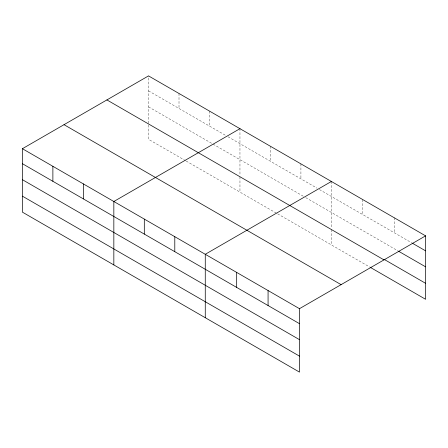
<?xml version="1.0" encoding="UTF-8"?>
<svg xmlns="http://www.w3.org/2000/svg" width="448" height="448" viewBox="0 0 448 448"><rect width="100%" height="100%" fill="white"/><g stroke="black" fill="none" stroke-linecap="round" stroke-linejoin="round"><path stroke-width="0.34" stroke-dasharray="2.24 1.68" d="M148.523 90.882L225.618 135.391M228.01 136.774L317.05 188.182M319.441 189.56L411.712 242.833M148.523 106.87L212.47 143.786M213.069 144.133L303.307 196.23M305.698 197.613L397.824 250.802M185.578 160.714L148.523 139.322L148.523 75.891M186.172 161.062L277.01 213.506M277.609 213.853L369.438 266.868M394.201 217.728L394.201 232.719M362.796 199.601L362.796 214.592M331.397 181.468L331.397 228.234M331.397 229.611L331.397 244.905M300.916 163.873L300.916 178.864M270.435 146.278L270.435 161.269M239.96 128.677L239.96 175.442M239.96 176.826L239.96 192.114M209.479 111.082L209.479 126.078M179.004 93.486L179.004 108.478"/><path stroke-width="0.67" d="M299.477 339.657L299.477 308.678L22.4 148.708L22.4 212.139L299.477 372.109L299.477 339.657L22.4 179.687M370.042 267.215L425.6 299.292L425.6 235.861L148.523 75.891L22.4 148.708M239.96 128.677L113.837 201.499L113.837 264.93M331.397 181.468L205.268 254.285L205.268 317.722M299.477 308.678L425.6 235.861M412.317 243.18L425.6 250.852M398.423 251.149L425.6 266.834M383.93 259.252L425.6 283.31M106.904 99.921L383.981 259.89M64.019 124.678L341.096 284.648M22.4 163.699L299.477 323.669M22.4 196.157L299.477 356.126M268.072 290.545L268.072 305.536M236.673 272.418L236.673 287.409M174.793 236.69L174.793 251.681M144.312 219.094L144.312 234.086M83.356 183.898L83.356 198.895M52.881 166.303L52.881 181.294"/></g></svg>
